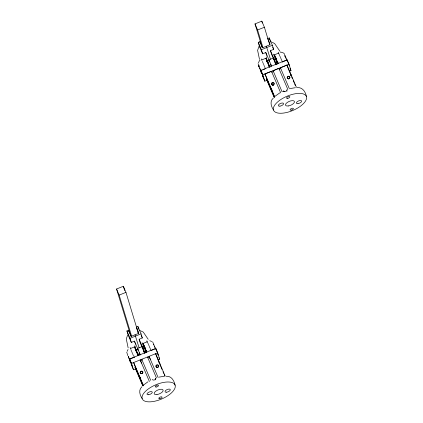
<?xml version="1.0" encoding="UTF-8"?>
<svg xmlns="http://www.w3.org/2000/svg" width="423" height="423" viewBox="0 0 423 423"><rect width="100%" height="100%" fill="white"/><g stroke="black" fill="none" stroke-linecap="round" stroke-linejoin="round"><path stroke-width="0.63" d="M146.802 351.925L146.628 351.397M155.622 379.806L155.685 378.358M286.947 91.209L287.064 90.607M285.023 56.492L284.938 55.973M127.286 336.084L126.287 338.982L128.158 347.902M258.437 47.984L257.607 50.348L259.484 59.305M134.905 345.612L135.704 348.827L138.437 355.235M146.892 340.79L147.056 341.911M140.399 372.388L141.076 371.373L140.357 372.039M266.231 57.015L267.029 60.235L269.985 67.172M278.218 52.193L278.456 53.578M271.725 83.791L272.396 82.776L271.682 83.442M259.103 66.993L258.707 66.141L259.109 65.205M258.442 62.8L259.352 60.891M127.117 351.397L128.032 349.488M273.29 98.094C269.536 101.377 271.122 106.464 273.501 110.049M141.969 386.691C138.21 389.974 139.796 395.061 142.176 398.64M282.834 91.696L283.288 91.273M275.124 96.243L279.815 92.849M143.799 384.84L147.965 381.768M258.088 63.64L259.199 67.151L258.707 66.141M126.763 352.237L127.783 355.59M259.801 60.04L259.865 60.701M282.368 61.964L283.045 61.684M287.011 89.507C287.09 91.167 284.848 92.299 283.547 90.903M152.222 379.5C153.496 380.758 155.727 379.965 155.685 378.104M262.212 47.683L254.995 23.889L261.805 21.15L264.407 27.241L269.721 44.775M262.91 47.513L257.596 29.985L264.407 27.241M271.656 66.268L265.797 52.537L262.63 53.811L259.489 46.451L258.242 42.342L259.812 41.713L262.175 47.244A0.677 0.613 -16.9 0 0 263.043 47.55L269.641 44.896A0.677 0.613 -16.9 0 0 270.027 44.077L267.669 38.546L269.24 37.917L272.38 45.277L273.628 49.385L270.456 50.66L271.524 54.181L275.754 64.1M262.63 53.811L261.382 49.703L272.38 45.277M269.673 67.114L265.898 58.263L261.705 59.95L261.927 60.468M277.811 63.424L274.432 54.826L278.62 53.139L279.291 54.699M268.61 59.966L273.496 57.999M267.325 80.164L264.793 81.184L262.894 76.727L262.36 74.966L263.28 77.123L260.959 70.345L287.143 59.802L289.041 64.254L290.982 70.641L289.406 71.27M262.027 70.149C259.955 70.102 261.282 74.437 262.514 73.903M263.185 69.679L264.925 68.981M283.627 61.451L285.943 60.515M274.31 96.645L264.935 73.903L271.481 71.27L280.719 92.928M271.481 71.27L271.54 71.45A1.132 0.486 -23.1 0 0 271.799 72.079A1.132 0.486 -23.1 0 0 273.247 71.492A1.132 0.486 -23.1 0 0 273.11 70.821L278.815 68.32L287.836 89.459M280.745 67.981A1.132 0.486 -23.1 0 0 280.444 67.865L286.931 65.047L296.433 87.323M264.793 81.184L262.857 74.797L289.041 64.254M274.294 97.713L266.902 80.386L267.341 80.211M130.892 336.28L116.552 289.009L123.363 286.271L125.959 292.362L138.575 333.959M131.77 336.703L119.154 295.106L125.959 292.362M139.743 355.103L140.336 354.865L134.477 341.128L131.304 342.408L128.164 335.048L126.921 330.939L128.492 330.305L130.85 335.841A0.677 0.613 -16.9 0 0 131.717 336.148L138.316 333.493A0.677 0.613 -16.9 0 0 138.707 332.674L136.343 327.143L137.919 326.514L141.055 333.869L142.302 337.982L139.13 339.257L140.198 342.778L144.428 352.697M128.164 335.048L128.084 335.079A0.682 0.296 -23.1 0 0 127.429 335.603M131.304 342.408L130.057 338.3L141.055 333.869M130.384 348.547L134.572 346.86L138.347 355.711M146.485 352.021L143.106 343.423L147.299 341.736L147.743 342.778M137.285 348.563L142.17 346.596M136 368.761L133.472 369.781L131.569 365.324L131.035 363.563L131.955 365.721L129.634 358.942L155.817 348.399L157.721 352.851L159.656 359.233L158.086 359.867M130.702 358.746C128.634 358.693 129.961 363.034 131.188 362.5M131.283 358.508L133.023 357.81M133.599 357.578L134.281 357.313M145.575 352.756L144.989 352.994L139.13 339.257M151.143 350.514L152.883 349.816M153.459 349.578L154.041 349.345M154.622 349.112L155.199 348.88M133.472 369.781L131.532 363.394L157.721 352.851M142.757 385.813L135.577 368.983L136.016 368.808M286.524 60.283L287.201 60.584M265.507 68.748L265.771 68.722M146.168 352.518L146.464 352.528M290.215 88.539L295.418 87.688M158.895 377.136L164.098 376.285M283.97 53.219L284.616 54.662M152.65 341.816L154.004 345.226L153.507 344.222L153.618 344.571M277.689 63.878L276.314 64.396L270.456 50.66M297.057 87.64C302.471 86.932 305.575 91.913 306.448 96.608A17.798 7.693 -23.1 0 1 283.828 113.031A17.798 7.693 -23.1 0 1 279.645 100.341A17.798 7.693 -23.1 0 1 306.448 96.608M166.234 376.253C171.5 375.724 174.154 380.806 175.122 385.205A17.798 7.693 -23.1 0 1 152.507 401.628A17.798 7.693 -23.1 0 1 148.325 388.938A17.798 7.693 -23.1 0 1 175.122 385.205M280.195 51.844L280.438 52.415M281.062 52.151L283.606 53.055M149.742 340.748L151.772 341.472M283.685 91.098L284.224 91.749M272.275 42.379L274.612 43.5L279.804 51.125M140.499 330.76L143.286 332.097L148.187 339.288M273.411 54.123L273.845 54.847M261.425 58.95L261.863 59.669M142.086 342.72L142.683 343.968M130.104 347.547L130.538 348.266M271.984 90.316L271.661 89.676M139.326 352.967L139.69 353.765M287.91 62.102L288.597 63.714M291.273 75.659L290.707 74.036M140.658 378.913L140.462 378.506M277.314 63.402L277.234 63.038M138.099 350.233L137.718 349.319M267.537 62.572C268.018 63.344 266.316 59.384 267.072 61.451M136.269 351.286L135.989 350.656M138.067 355.505L137.708 354.67M144.439 346.236L144.428 346.363M137.248 353.929L137.375 354.204M284.832 55.625L285.25 56.534M271.355 88.619L271.132 88.185L271.349 88.83M290.564 73.702L290.294 73.147L290.622 74.125M291.183 75.468L290.765 74.496M269.271 66.644L269.477 67.046L269.234 66.332M159.735 363.796C160.661 365.705 158.466 360.248 159.164 362.379M146.548 351.952L145.84 350.112L146.686 352.169M144.814 347.331L144.952 347.505M146.242 350.45L146.554 351.196M137.681 355.146L137.872 355.526L137.697 354.992M286.63 59.844L286.879 60.399M276.859 62.123L277.107 62.715M269.076 60.616L268.848 60.151L269.044 60.722M271.222 65.856L270.969 65.269M144.079 347.521C144.703 348.705 143.006 344.777 143.942 347.193M145.649 350.979L145.417 350.514L145.507 350.799M137.639 348.954L137.893 349.546M139.786 354.194L140.013 354.664L139.817 354.088M267.468 62.424L267.146 61.647M290.03 68.41L290.982 70.641M289.295 71.18L286.931 65.047M289.512 71.688L290.157 73.211M290.337 73.798L291.082 75.543M291.579 76.711L292.325 78.461M293.319 80.793L294.07 82.543M294.567 83.706L295.312 85.457M279.513 55.223L279.735 55.741M279.957 56.264L280.179 56.782M280.401 57.306L280.623 57.824M280.846 58.348L281.512 59.907M281.734 60.431L282.4 61.991M272.729 47.281L273.628 49.385M280.386 67.685L289.406 88.825M277.71 62.197C276.88 60.436 278.794 65.026 277.795 62.393M276.06 58.548L276.325 59.114L276.15 58.58M274.432 54.826L278.207 63.677M274.786 57.734L275.019 58.268M275.473 59.336L275.701 59.87M275.928 60.404L276.156 60.938M276.383 61.467L276.61 62.001M276.838 62.535L277.065 63.069M266.342 46.223L270.44 59.225M254.995 23.889L257.596 29.985M273.057 70.636L282.072 91.78M266.606 60.611L267.273 62.17M267.495 62.694L267.717 63.212M267.939 63.736L268.161 64.254M268.383 64.777L268.605 65.295M268.827 65.819L269.049 66.337M266.976 61.573L266.712 61.012L266.887 61.541M258.242 42.342L261.382 49.703M262.371 61.509L262.593 62.033M262.815 62.551L263.037 63.075M263.259 63.593L263.481 64.116M263.703 64.634L263.926 65.158M264.148 65.676L264.37 66.2M264.592 66.718L264.814 67.241M265.036 67.759L265.258 68.283M264.935 73.903L274.437 96.18M274.416 97.237L266.279 78.318L266.902 80.386M260.959 70.345L262.857 74.797M156.351 350.159L157.271 352.311M157.911 354.638L158.144 355.177L157.969 354.606M158.942 357.567L159.656 359.233M165.113 375.92L155.611 353.644L157.753 359.264M157.969 359.772L158.62 361.3M160.01 364.726L160.756 366.471M161.004 367.058L161.998 369.39M162.992 371.722L163.738 373.472M164.235 374.635L164.981 376.385M147.965 343.296L148.187 343.82M148.41 344.338L148.632 344.861M148.854 345.38L149.076 345.903M149.298 346.421L149.964 347.986M150.186 348.504L150.852 350.07M141.182 335.349L142.302 337.982M158.08 377.422L149.118 356.462A1.132 0.486 -23.1 0 1 149.256 357.139A1.132 0.486 -23.1 0 1 147.807 357.721A1.132 0.486 -23.1 0 1 147.548 357.097L156.51 378.056M149.118 356.462L150.44 359.555M143.106 343.423L146.887 352.274M143.466 346.331L143.159 345.533M143.92 347.399L144.148 347.933M144.375 348.467L144.603 348.996M144.83 349.53L145.057 350.064M145.285 350.598L145.512 351.132M145.745 351.666L145.972 352.2M116.552 289.009L119.154 295.106M135.016 334.82L139.119 347.822M150.747 380.372L141.784 359.418A1.132 0.486 -23.1 0 1 141.731 360.248A1.132 0.486 -23.1 0 1 140.135 360.586M149.398 381.525L140.161 359.867L141.536 363.14M135.73 350.249L135.127 348.684M135.952 350.767L136.174 351.291M136.396 351.809L136.618 352.333M136.841 352.851L137.063 353.374M137.285 353.892L137.507 354.416M137.729 354.934L137.951 355.457M126.921 330.939L130.057 338.3M133.779 355.717L134.012 356.261M130.829 349.588L131.051 350.107M131.273 350.63L131.495 351.148M131.717 351.672L131.939 352.19M132.161 352.713L132.383 353.231M132.605 353.755L132.827 354.273M133.049 354.797L133.271 355.315M133.938 356.88L134.16 357.398M140.029 377.216L140.177 377.549M143.54 385.765L133.615 362.5L142.985 385.242M143.096 385.834L134.953 366.915L135.577 368.983M129.634 358.942L131.532 363.394M275.405 58.924L274.945 57.697L275.542 59.104M269.171 61.049L269.536 61.848L269.213 60.949M269.573 65.745C268.499 63.339 270.604 68.256 269.53 65.845M155.014 347.727L155.31 348.441M145.739 351.413L146.072 352.163L145.787 351.312M137.845 349.647L137.983 349.974M275.992 58.178L275.648 57.412L275.981 58.348M268.779 65.792L268.943 66.2M144.587 346.574L144.899 347.357M146.538 351.365L146.173 350.429M144.74 347.146L144.576 346.738M269.113 66.279L268.795 65.48M159.593 363.463L159.297 362.723M271.497 88.952L271.793 89.692M159.191 362.828L159.487 363.569M269.155 66.131L268.626 64.952L268.737 65.311M135.905 350.45L135.503 349.329L136.328 351.312M135.725 350.545L135.561 350.138M277.065 62.816L276.832 62.202M139.648 353.866L139.347 353.052M140.325 377.924L140.663 378.828M140.166 377.797L139.907 377.115M267.14 61.98L267.288 62.355M271.666 90.025L270.826 88.053L271.862 90.659L271.772 90.311M140.346 378.617L139.505 376.65L140.536 379.251L140.452 378.908M137.544 354.263L137.306 353.549L138.125 355.532M286.059 58.422L285.641 57.19L287.08 60.658M271.249 65.777L270.651 64.37L270.842 64.941M155.611 348.827L154.316 345.787L154.733 347.019M284.906 55.397L285.282 56.444M290.807 74.971L290.998 75.511M140.336 378.273L140.589 378.976L140.584 378.606M288.772 64.291L288.946 64.862M289.12 65.433L289.29 66.009M287.143 59.802L287.677 61.562M278.815 68.32L278.873 68.5A1.132 0.486 -23.1 0 0 278.699 68.806M269.24 37.917L269.863 39.968M270.07 40.656L270.281 41.338M273.924 55.106L274.162 55.894M274.321 56.412L274.479 56.936M274.088 59.172L275.796 64.809M268.383 40.894L268.621 41.676M269.329 44.024L269.567 44.806M261.805 21.15L262.376 23.027M265.797 52.537L266.511 54.884M266.749 55.667L266.865 56.058M265.898 58.263L266.21 59.305M266.289 59.569L266.527 60.352M259.812 41.713L260.288 43.278M258.802 46.99L259.035 47.757M268.695 83.828L268.875 84.415M157.62 353.459L157.795 354.03M155.817 348.399L156.087 349.276M155.881 349.181L156.05 349.736M156.299 350.567L156.383 350.847M158.837 361.808L159.016 362.395M137.919 326.514L138.332 327.883M138.538 328.565L138.749 329.253M142.763 344.227L143 345.009M142.593 347.198L144.502 353.501M136.819 328.708L137.057 329.491M137.771 331.838L138.009 332.621M123.363 286.271L124.7 290.68M134.477 341.128L134.953 342.693M135.191 343.476L135.423 344.264M134.572 346.86L135.048 348.425M128.492 330.305L128.967 331.875M280.793 68.23A1.132 0.486 -23.1 0 1 279.127 69.123M288.47 78.953A1.169 1.052 -16.9 0 1 289.21 78.657M288.576 78.948A1.216 1.095 -16.9 0 1 289.115 78.731M272.861 85.277A1.216 1.095 -16.9 0 1 273.401 85.06M274.014 84.008A1.169 1.052 -16.9 0 1 271.73 84.161M272.111 83.135A1.169 1.052 -16.9 0 1 274.009 83.638M272.761 85.282A1.169 1.052 -16.9 0 1 273.501 84.986M271.989 82.823A1.412 1.274 -16.9 0 1 274.204 83.442A1.412 1.274 -16.9 0 1 272.549 85.065A1.412 1.274 -16.9 0 1 271.709 83.098M270.583 42.009A0.682 0.296 -23.1 0 1 271.36 41.93M258.754 47.006A0.682 0.296 -23.1 0 1 259.405 46.509M139.363 330.559A0.682 0.296 -23.1 0 1 140.034 330.527M157.493 367.344A1.169 1.052 -16.9 0 1 157.89 367.254M157.509 367.407A1.216 1.095 -16.9 0 1 158.08 367.312M141.795 373.731A1.216 1.095 -16.9 0 1 142.371 373.636M142.688 372.6A1.169 1.052 -16.9 0 1 140.41 372.758M140.785 371.732A1.169 1.052 -16.9 0 1 142.683 372.235M141.784 373.673A1.169 1.052 -16.9 0 1 142.176 373.578M140.669 371.415A1.412 1.274 -16.9 0 1 142.884 372.039A1.412 1.274 -16.9 0 1 141.229 373.662A1.412 1.274 -16.9 0 1 140.388 371.69M275.378 57.301L276.214 59.389L275.378 57.301M277.176 61.52L278.011 63.609L277.176 61.52M144.053 345.898L144.888 347.986L144.053 345.898M273.538 58.321L274.189 59.971L273.538 58.321M275.336 62.541L275.992 64.19L275.336 62.541M267.442 60.775L268.097 62.424L267.442 60.775M259.59 67.807L260.996 71.371L259.59 67.807M142.213 346.918L142.868 348.568L142.213 346.918M144.016 351.138L144.666 352.787L144.016 351.138M136.121 349.372L136.772 351.021L136.121 349.372M137.919 353.591L138.57 355.241L137.919 353.591M128.264 356.399L129.676 359.968L128.264 356.399M291.135 110.154A1.75 0.756 -23.1 0 0 293.377 108.542A1.75 0.756 -23.1 0 0 290.749 108.891A1.75 0.756 -23.1 0 0 291.135 110.154M287.571 98.416A1.75 0.756 -23.1 0 0 289.818 96.804A1.75 0.756 -23.1 0 0 287.191 97.153A1.75 0.756 -23.1 0 0 287.571 98.416M297.993 103.609A2.824 1.221 -23.1 0 0 301.615 101.012A2.824 1.221 -23.1 0 0 297.374 101.578A2.824 1.221 -23.1 0 0 297.993 103.609M279.952 106.131A2.824 1.221 -23.1 0 0 283.574 103.535A2.824 1.221 -23.1 0 0 279.339 104.1A2.824 1.221 -23.1 0 0 279.952 106.131M288.264 105.962A4.822 2.083 -23.1 0 0 294.445 101.525A4.822 2.083 -23.1 0 0 287.212 102.493A4.822 2.083 -23.1 0 0 288.264 105.962M288.2 78.593A1.169 1.052 -16.9 0 0 289.718 77.314A1.169 1.052 -16.9 0 0 287.82 76.812A1.169 1.052 -16.9 0 0 288.2 78.593M288.132 78.72A1.412 1.274 -16.9 0 0 289.919 77.118A1.412 1.274 -16.9 0 0 287.598 76.579A1.412 1.274 -16.9 0 0 288.132 78.72M156.88 367.19A1.169 1.052 -16.9 0 0 158.392 365.906A1.169 1.052 -16.9 0 0 156.499 365.409A1.169 1.052 -16.9 0 0 156.88 367.19M156.811 367.312A1.412 1.274 -16.9 0 0 158.593 365.71A1.412 1.274 -16.9 0 0 156.277 365.176A1.412 1.274 -16.9 0 0 156.811 367.312M159.809 398.752A1.75 0.756 -23.1 0 0 162.057 397.139A1.75 0.756 -23.1 0 0 159.429 397.488A1.75 0.756 -23.1 0 0 159.809 398.752M156.251 387.013A1.75 0.756 -23.1 0 0 158.493 385.401A1.75 0.756 -23.1 0 0 155.87 385.75A1.75 0.756 -23.1 0 0 156.251 387.013M166.667 392.206A2.824 1.221 -23.1 0 0 170.289 389.609A2.824 1.221 -23.1 0 0 166.054 390.175A2.824 1.221 -23.1 0 0 166.667 392.206M148.632 394.728A2.824 1.221 -23.1 0 0 152.248 392.132A2.824 1.221 -23.1 0 0 148.013 392.697A2.824 1.221 -23.1 0 0 148.632 394.728M156.944 394.559A4.822 2.083 -23.1 0 0 163.119 390.122A4.822 2.083 -23.1 0 0 155.891 391.09A4.822 2.083 -23.1 0 0 156.944 394.559"/></g></svg>
